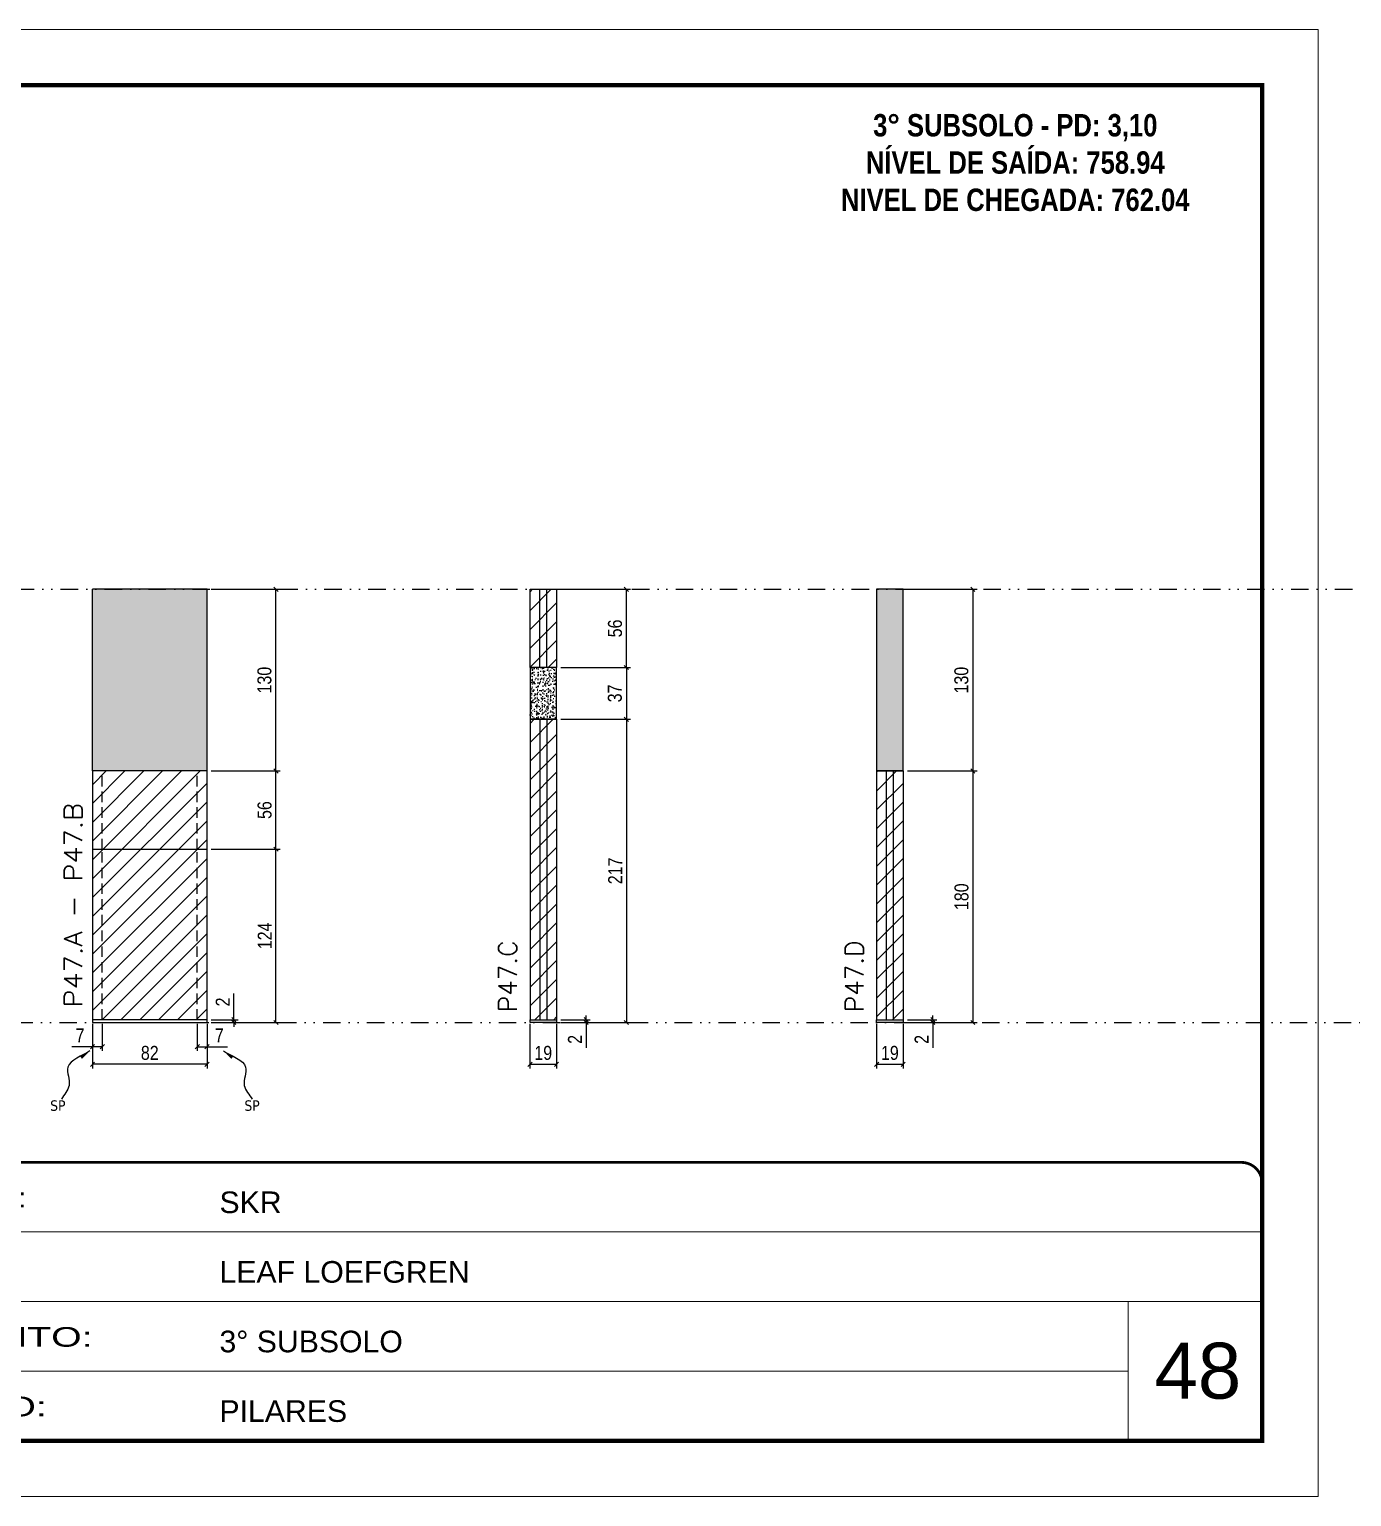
# Model space of a CAD drawing. Header units: millimetres. Extents: x 13777 to 27878, y -21631 to 6985.
# Drawn here: x 19731 to 20677, y -6700 to -5650 of the extents above; entities that cross this region are included whole.
import ezdxf

# ---------------------------------------------------------------- set-up
doc = ezdxf.new("R2010")
doc.units = ezdxf.units.MM
for name, pattern in [('CONTINUO', [0]), ('DASHED', [0.75, 0.5, -0.25]), ('DIVIDE2', [0.625, 0.25, -0.125, 0, -0.125, 0, -0.125]), ('HIDDEN', [0.375, 0.25, -0.125])]:
    doc.linetypes.add(name, pattern=pattern)
for name, color, linetype, lineweight in [('CARIMBO', 255, 'Continuous', 9), ('Folhas', 255, 'Continuous', 9), ('Hachura', 251, 'Continuous', 9), ('SARRAFO DE PRESSAO', 251, 'DASHED', 9), ('Texto Seção', 7, 'Continuous', 15)]:
    doc.layers.add(name, color=color, linetype=linetype, lineweight=lineweight)
for name, color, linetype in [('COTA', 241, 'Continuous'), ('NOMENCLATURA', 7, 'Continuous'), ('Nível', 160, 'Continuous'), ('Painéis', 200, 'Continuous'), ('SARR_2.2x7', 40, 'Continuous'), ('Sarrafo de Pressão', 42, 'HIDDEN'), ('texto', 7, 'Continuous')]:
    doc.layers.add(name, color=color, linetype=linetype)
doc.styles.add('ARIAL', font='arial.ttf')
doc.styles.add('COTA TECNICA', font='techl___.ttf', dxfattribs={"height": 10})
doc.styles.add('COTA TECNICA-50', font='techl___.ttf', dxfattribs={"height": 10})
doc.styles.add('REGUA-120', font='ROMANS.shx', dxfattribs={"height": 15})
doc.styles.add('ROMANC', font='techb___.ttf', dxfattribs={"height": 2.5})
doc.styles.get("Standard").update_dxf_attribs({"font": 'arial.ttf'})
doc.styles.add('Tecnologia', font='')
doc.styles.get('Tecnologia').set_extended_font_data('Forgotten Futurist')
doc.dimstyles.new('COTA PAINEL-50', dxfattribs={"dimtxt": 10, "dimasz": 3, "dimexe": 3, "dimexo": 3, "dimgap": 3, "dimtad": 1, "dimdec": 1, "dimzin": 12, "dimdsep": 46, "dimtxsty": 'COTA TECNICA-50', "dimblk1": 'OBLIQUE', "dimblk2": 'OBLIQUE', "dimsah": 1, "dimcen": 0.9, "dimclrd": 4, "dimclre": 4, "dimclrt": 240, "dimadec": 1, "dimazin": 3, "dimtfac": 1, "dimtdec": 1, "dimtmove": 0, "dimatfit": 3, "dimfxl": 1, "dimtolj": 1, "dimtzin": 12, "dimarcsym": 0})
doc.dimstyles.new('PAINEL', dxfattribs={"dimtxt": 10, "dimasz": 3, "dimexe": 3, "dimexo": 3, "dimgap": 3, "dimtad": 1, "dimdec": 1, "dimzin": 12, "dimdsep": 46, "dimtxsty": 'COTA TECNICA', "dimblk1": 'OBLIQUE', "dimblk2": 'OBLIQUE', "dimsah": 1, "dimcen": 0.9, "dimclrd": 4, "dimclre": 4, "dimclrt": 240, "dimadec": 1, "dimazin": 3, "dimtfac": 1, "dimtdec": 1, "dimtmove": 0, "dimatfit": 3, "dimfxl": 1, "dimtolj": 1, "dimtzin": 12, "dimarcsym": 0})
doc.dimstyles.get("Standard").update_dxf_attribs({"dimtxt": 0.18, "dimasz": 0.18, "dimexe": 0.18, "dimexo": 0.0625, "dimgap": 0.09, "dimtad": 0, "dimtih": 1, "dimtoh": 1, "dimdec": 4, "dimzin": 0, "dimdsep": 46, "dimtxsty": 'Standard', "dimcen": 0.09, "dimadec": 0, "dimazin": 0, "dimtfac": 1, "dimtdec": 4, "dimtofl": 0, "dimtmove": 0, "dimatfit": 3, "dimfxl": 1, "dimtolj": 1, "dimtzin": 0, "dimarcsym": 0})

# ---------------------------------------------------------------- blocks, each defined once
blk = doc.blocks.new('9999999999')
at = {"color": 30, "linetype": 'CONTINUO'}
for p, q in [((98564.6, 34230.2), (98564.6, 34429.4)), ((98564.6, 34379.6), (99584, 34379.6)), ((98564.6, 34329.8), (99488, 34329.8)), ((99584, 34329.8), (99488, 34329.8)), ((99488, 34329.8), (99488, 34230.2)), ((98564.6, 34280), (99488, 34280))]:
    blk.add_line(p, q, dxfattribs=at)
at = {"color": 30, "linetype": 'CONTINUO', "const_width": 2}
blk.add_lwpolyline([(99584, 34230.2), (99584, 34414.4, 0.414214), (99569, 34429.4), (98229, 34429.4, 0.414214), (98214, 34414.4), (98214, 34245.2, 0.414214), (98229, 34230.2), (99584, 34230.2)], format="xyb", dxfattribs=at)
at = {"layer": 'Folhas'}
blk.add_lwpolyline([(98139, 34190.2), (99624, 34190.2), (99624, 35240.2), (98139, 35240.2)], close=True, dxfattribs=at)
at = {"layer": 'Folhas', "color": 30, "const_width": 3}
blk.add_lwpolyline([(98214, 34230.2), (99584, 34230.2), (99584, 35200.2), (98214, 35200.2)], close=True, dxfattribs=at)
at = {"color": 7, "linetype": 'Continuous', "ltscale": 5, "style": 'ARIAL'}
for s, height, p in [('SKR', 15.48, (98837.7, 34393.1)), ('LEAF LOEFGREN', 15.483, (98837.7, 34343.3)), ('3° SUBSOLO', 15.48, (98837.7, 34293.5)), ('NOVA SISTEMAS CONSTRUTIVOS', 11.059, (98263.2, 34267.2)), ('PILARES', 15.48, (98837.7, 34243.7))]:
    blk.add_text(s, height=height, dxfattribs=at).set_placement(p)
at = {"layer": 'Folhas', "color": 7, "style": 'Tecnologia', "width": 1.5}
for s, p in [('CLIENTE:', (98573.7, 34397.2)), ('OBRA:', (98573.7, 34347.3)), ('PAVIMENTO:', (98573.7, 34297.5)), ('PROJETO:', (98573.7, 34247.7))]:
    blk.add_text(s, height=14, dxfattribs=at).set_placement(p)
blk = doc.blocks.new('_Oblique')
at = {"color": 0, "linetype": 'ByBlock', "lineweight": -2}
blk.add_line((-0.5, -0.5), (0.5, 0.5), dxfattribs=at)
blk = doc.blocks.new('*D2093')
at = {"layer": 'COTA', "color": 4, "lineweight": -2, "transparency": 16777216}
for p, q in [((19776.3, -6361.3), (19776.3, -6393.2)), ((19858.3, -6361.3), (19858.3, -6393.2)), ((19858.3, -6390.2), (19776.3, -6390.2))]:
    blk.add_line(p, q, dxfattribs=at)
at = {"layer": 'Defpoints', "color": 0, "transparency": 16777216}
for p in [(19776.3, -6358.3), (19858.3, -6358.3), (19776.3, -6390.2)]:
    blk.add_point(p, dxfattribs=at)
at = {"layer": 'COTA', "color": 4, "lineweight": -2, "transparency": 16777216, "xscale": 3, "yscale": 3, "zscale": 3, "rotation": 180}
blk.add_blockref('_Oblique', (19776.3, -6390.2), dxfattribs=at)
at = {"layer": 'COTA', "color": 4, "lineweight": -2, "transparency": 16777216, "xscale": 3, "yscale": 3, "zscale": 3}
blk.add_blockref('_Oblique', (19858.3, -6390.2), dxfattribs=at)
at = {"layer": 'COTA', "color": 240, "transparency": 16777216, "insert": (19817.3, -6382.1), "char_height": 10, "attachment_point": 5, "style": 'COTA TECNICA'}
blk.add_mtext('\\A1;82', dxfattribs=at)
blk = doc.blocks.new('*D2094')
at = {"layer": 'COTA', "color": 4, "lineweight": -2, "transparency": 16777216}
for p, q in [((19851.3, -6361.3), (19851.3, -6380.6)), ((19858.3, -6363.3), (19858.3, -6380.6)), ((19851.3, -6377.6), (19858.3, -6377.6)), ((19858.3, -6377.6), (19873, -6377.6))]:
    blk.add_line(p, q, dxfattribs=at)
at = {"layer": 'Defpoints', "color": 0, "transparency": 16777216}
for p in [(19851.3, -6358.3), (19858.3, -6360.3), (19858.3, -6377.6)]:
    blk.add_point(p, dxfattribs=at)
at = {"layer": 'COTA', "color": 4, "lineweight": -2, "transparency": 16777216, "xscale": 3, "yscale": 3, "zscale": 3, "rotation": 180}
blk.add_blockref('_Oblique', (19851.3, -6377.6), dxfattribs=at)
at = {"layer": 'COTA', "color": 4, "lineweight": -2, "transparency": 16777216, "xscale": 3, "yscale": 3, "zscale": 3}
blk.add_blockref('_Oblique', (19858.3, -6377.6), dxfattribs=at)
at = {"layer": 'COTA', "color": 240, "transparency": 16777216, "insert": (19867.1, -6369.5), "char_height": 10, "attachment_point": 5, "style": 'COTA TECNICA-50'}
blk.add_mtext('\\A1;7', dxfattribs=at)
blk = doc.blocks.new('*D2095')
at = {"layer": 'COTA', "color": 4, "lineweight": -2, "transparency": 16777216}
for p, q in [((19783.3, -6361.3), (19783.3, -6380.6)), ((19776.3, -6363.3), (19776.3, -6380.6)), ((19776.3, -6377.6), (19761.5, -6377.6)), ((19783.3, -6377.6), (19776.3, -6377.6))]:
    blk.add_line(p, q, dxfattribs=at)
at = {"layer": 'Defpoints', "color": 0, "transparency": 16777216}
for p in [(19776.3, -6360.3), (19783.3, -6358.3), (19776.3, -6377.6)]:
    blk.add_point(p, dxfattribs=at)
at = {"layer": 'COTA', "color": 4, "lineweight": -2, "transparency": 16777216, "xscale": 3, "yscale": 3, "zscale": 3, "rotation": 180}
blk.add_blockref('_Oblique', (19776.3, -6377.6), dxfattribs=at)
at = {"layer": 'COTA', "color": 4, "lineweight": -2, "transparency": 16777216, "xscale": 3, "yscale": 3, "zscale": 3}
blk.add_blockref('_Oblique', (19783.3, -6377.6), dxfattribs=at)
at = {"layer": 'COTA', "color": 240, "transparency": 16777216, "insert": (19767.4, -6369.5), "char_height": 10, "attachment_point": 5, "style": 'COTA TECNICA-50'}
blk.add_mtext('\\A1;7', dxfattribs=at)
blk = doc.blocks.new('*D2096')
at = {"layer": 'COTA', "color": 4, "lineweight": -2, "transparency": 16777216}
for p, q in [((19877.5, -6358.3), (19877.5, -6339.5)), ((19861.3, -6358.3), (19880.5, -6358.3)), ((19861.3, -6360.3), (19880.5, -6360.3)), ((19877.5, -6360.3), (19877.5, -6358.3)), ((19877.5, -6360.3), (19877.5, -6363.3))]:
    blk.add_line(p, q, dxfattribs=at)
at = {"layer": 'Defpoints', "color": 0, "transparency": 16777216}
for p in [(19858.3, -6358.3), (19858.3, -6360.3), (19877.5, -6360.3)]:
    blk.add_point(p, dxfattribs=at)
at = {"layer": 'COTA', "color": 4, "lineweight": -2, "transparency": 16777216, "xscale": 3, "yscale": 3, "zscale": 3}
for p, rotation in [((19877.5, -6358.3), 270), ((19877.5, -6360.3), 90)]:
    blk.add_blockref('_Oblique', p, dxfattribs=dict(at, rotation=rotation))
at = {"layer": 'COTA', "color": 240, "transparency": 16777216, "insert": (19869.5, -6345.6), "char_height": 10, "attachment_point": 5, "rotation": 90, "style": 'COTA TECNICA-50'}
blk.add_mtext('\\A1;2', dxfattribs=at)
blk = doc.blocks.new('*D2103')
at = {"layer": 'COTA', "color": 4, "lineweight": -2, "transparency": 16777216}
for p, q in [((19861.3, -6050.3), (19910.6, -6050.3)), ((19907.6, -6180.3), (19907.6, -6050.3)), ((19861.3, -6180.3), (19910.6, -6180.3))]:
    blk.add_line(p, q, dxfattribs=at)
at = {"layer": 'Defpoints', "color": 0, "transparency": 16777216}
for p in [(19858.3, -6050.3), (19907.6, -6050.3), (19858.3, -6180.3)]:
    blk.add_point(p, dxfattribs=at)
at = {"layer": 'COTA', "color": 4, "lineweight": -2, "transparency": 16777216, "xscale": 3, "yscale": 3, "zscale": 3}
for p, rotation in [((19907.6, -6050.3), 90), ((19907.6, -6180.3), 270)]:
    blk.add_blockref('_Oblique', p, dxfattribs=dict(at, rotation=rotation))
at = {"layer": 'COTA', "color": 240, "transparency": 16777216, "insert": (19899.4, -6115.3), "char_height": 10, "attachment_point": 5, "rotation": 90, "style": 'COTA TECNICA-50'}
blk.add_mtext('\\A1;130', dxfattribs=at)
blk = doc.blocks.new('*D2097')
at = {"layer": 'COTA', "color": 4, "lineweight": -2, "transparency": 16777216}
for p, q in [((19861.3, -6180.3), (19910.6, -6180.3)), ((19907.6, -6236.3), (19907.6, -6180.3)), ((19861.3, -6236.3), (19910.6, -6236.3))]:
    blk.add_line(p, q, dxfattribs=at)
at = {"layer": 'Defpoints', "color": 0, "transparency": 16777216}
for p in [(19858.3, -6180.3), (19907.6, -6180.3), (19858.3, -6236.3)]:
    blk.add_point(p, dxfattribs=at)
at = {"layer": 'COTA', "color": 4, "lineweight": -2, "transparency": 16777216, "xscale": 3, "yscale": 3, "zscale": 3}
for p, rotation in [((19907.6, -6180.3), 90), ((19907.6, -6236.3), 270)]:
    blk.add_blockref('_Oblique', p, dxfattribs=dict(at, rotation=rotation))
at = {"layer": 'COTA', "color": 240, "transparency": 16777216, "insert": (19899.5, -6208.3), "char_height": 10, "attachment_point": 5, "rotation": 90, "style": 'COTA TECNICA-50'}
blk.add_mtext('\\A1;56', dxfattribs=at)
blk = doc.blocks.new('*D2104')
at = {"layer": 'COTA', "color": 4, "linetype": 'ByBlock', "lineweight": -2, "transparency": 16777216}
for p, q in [((19861.3, -6236.3), (19910.6, -6236.3)), ((19907.6, -6360.3), (19907.6, -6236.3)), ((19861.3, -6360.3), (19910.6, -6360.3))]:
    blk.add_line(p, q, dxfattribs=at)
at = {"layer": 'Defpoints', "color": 0, "linetype": 'ByBlock', "transparency": 16777216}
for p in [(19858.3, -6236.3), (19907.6, -6236.3), (19858.3, -6360.3)]:
    blk.add_point(p, dxfattribs=at)
at = {"layer": 'COTA', "color": 4, "linetype": 'ByBlock', "lineweight": -2, "transparency": 16777216, "xscale": 3, "yscale": 3, "zscale": 3}
for p, rotation in [((19907.6, -6236.3), 90), ((19907.6, -6360.3), 270)]:
    blk.add_blockref('_Oblique', p, dxfattribs=dict(at, rotation=rotation))
at = {"layer": 'COTA', "color": 240, "linetype": 'ByBlock', "transparency": 16777216, "insert": (19899.6, -6298.3), "char_height": 10, "attachment_point": 5, "rotation": 90, "style": 'COTA TECNICA'}
blk.add_mtext('\\A1;124', dxfattribs=at)
blk = doc.blocks.new('*D2105')
at = {"layer": 'COTA', "color": 4, "linetype": 'ByBlock', "lineweight": -2, "transparency": 16777216}
for p, q in [((19861.3, -6236.3), (19910.6, -6236.3)), ((19907.6, -6360.3), (19907.6, -6236.3)), ((19861.3, -6360.3), (19910.6, -6360.3))]:
    blk.add_line(p, q, dxfattribs=at)
at = {"layer": 'Defpoints', "color": 0, "linetype": 'ByBlock', "transparency": 16777216}
for p in [(19858.3, -6236.3), (19907.6, -6236.3), (19858.3, -6360.3)]:
    blk.add_point(p, dxfattribs=at)
at = {"layer": 'COTA', "color": 4, "linetype": 'ByBlock', "lineweight": -2, "transparency": 16777216, "xscale": 3, "yscale": 3, "zscale": 3}
for p, rotation in [((19907.6, -6236.3), 90), ((19907.6, -6360.3), 270)]:
    blk.add_blockref('_Oblique', p, dxfattribs=dict(at, rotation=rotation))
at = {"layer": 'COTA', "color": 240, "linetype": 'ByBlock', "transparency": 16777216, "insert": (19899.6, -6298.3), "char_height": 10, "attachment_point": 5, "rotation": 90, "style": 'COTA TECNICA'}
blk.add_mtext('\\A1;124', dxfattribs=at)
blk = doc.blocks.new('*D2098')
at = {"layer": 'COTA', "color": 4, "lineweight": -2, "transparency": 16777216}
for p, q in [((20089.4, -6361.3), (20089.4, -6393.2)), ((20108.4, -6361.3), (20108.4, -6393.2)), ((20089.4, -6390.2), (20108.4, -6390.2))]:
    blk.add_line(p, q, dxfattribs=at)
at = {"layer": 'Defpoints', "color": 0, "transparency": 16777216}
for p in [(20089.4, -6358.3), (20108.4, -6358.3), (20108.4, -6390.2)]:
    blk.add_point(p, dxfattribs=at)
at = {"layer": 'COTA', "color": 4, "lineweight": -2, "transparency": 16777216, "xscale": 3, "yscale": 3, "zscale": 3, "rotation": 180}
blk.add_blockref('_Oblique', (20089.4, -6390.2), dxfattribs=at)
at = {"layer": 'COTA', "color": 4, "lineweight": -2, "transparency": 16777216, "xscale": 3, "yscale": 3, "zscale": 3}
blk.add_blockref('_Oblique', (20108.4, -6390.2), dxfattribs=at)
at = {"layer": 'COTA', "color": 240, "transparency": 16777216, "insert": (20098.9, -6382.1), "char_height": 10, "attachment_point": 5, "style": 'COTA TECNICA'}
blk.add_mtext('\\A1;19', dxfattribs=at)
blk = doc.blocks.new('*D2099')
at = {"layer": 'COTA', "color": 4, "lineweight": -2, "transparency": 16777216}
for p, q in [((20111.4, -6358.3), (20132.6, -6358.3)), ((20111.4, -6360.3), (20132.6, -6360.3)), ((20129.6, -6358.3), (20129.6, -6355.3)), ((20129.6, -6358.3), (20129.6, -6360.3)), ((20129.6, -6360.3), (20129.6, -6378.4))]:
    blk.add_line(p, q, dxfattribs=at)
at = {"layer": 'Defpoints', "color": 0, "transparency": 16777216}
for p in [(20108.4, -6358.3), (20108.4, -6360.3), (20129.6, -6358.3)]:
    blk.add_point(p, dxfattribs=at)
at = {"layer": 'COTA', "color": 4, "lineweight": -2, "transparency": 16777216, "xscale": 3, "yscale": 3, "zscale": 3}
for p, rotation in [((20129.6, -6358.3), 270), ((20129.6, -6360.3), 90)]:
    blk.add_blockref('_Oblique', p, dxfattribs=dict(at, rotation=rotation))
at = {"layer": 'COTA', "color": 240, "transparency": 16777216, "insert": (20121.6, -6372.4), "char_height": 10, "attachment_point": 5, "rotation": 90, "style": 'COTA TECNICA-50'}
blk.add_mtext('\\A1;2', dxfattribs=at)
blk = doc.blocks.new('*D2106')
at = {"layer": 'COTA', "color": 4, "linetype": 'ByBlock', "lineweight": -2, "transparency": 16777216}
for p, q in [((20111.4, -6106.3), (20161.4, -6106.3)), ((20158.4, -6106.3), (20158.4, -6143.3)), ((20111.4, -6143.3), (20161.4, -6143.3))]:
    blk.add_line(p, q, dxfattribs=at)
at = {"layer": 'Defpoints', "color": 0, "linetype": 'ByBlock', "transparency": 16777216}
for p in [(20108.4, -6106.3), (20108.4, -6143.3), (20158.4, -6143.3)]:
    blk.add_point(p, dxfattribs=at)
at = {"layer": 'COTA', "color": 4, "linetype": 'ByBlock', "lineweight": -2, "transparency": 16777216, "xscale": 3, "yscale": 3, "zscale": 3}
for p, rotation in [((20158.4, -6106.3), 90), ((20158.4, -6143.3), 270)]:
    blk.add_blockref('_Oblique', p, dxfattribs=dict(at, rotation=rotation))
at = {"layer": 'COTA', "color": 240, "linetype": 'ByBlock', "transparency": 16777216, "insert": (20150.2, -6124.8), "char_height": 10, "attachment_point": 5, "rotation": 90, "style": 'COTA TECNICA'}
blk.add_mtext('\\A1;37', dxfattribs=at)
blk = doc.blocks.new('*D2107')
at = {"layer": 'COTA', "color": 4, "lineweight": -2, "transparency": 16777216}
for p, q in [((20111.4, -6143.3), (20161.4, -6143.3)), ((20158.4, -6143.3), (20158.4, -6360.3)), ((20111.4, -6360.3), (20161.4, -6360.3))]:
    blk.add_line(p, q, dxfattribs=at)
at = {"layer": 'Defpoints', "color": 0, "transparency": 16777216}
for p in [(20108.4, -6143.3), (20108.4, -6360.3), (20158.4, -6360.3)]:
    blk.add_point(p, dxfattribs=at)
at = {"layer": 'COTA', "color": 4, "lineweight": -2, "transparency": 16777216, "xscale": 3, "yscale": 3, "zscale": 3}
for p, rotation in [((20158.4, -6143.3), 90), ((20158.4, -6360.3), 270)]:
    blk.add_blockref('_Oblique', p, dxfattribs=dict(at, rotation=rotation))
at = {"layer": 'COTA', "color": 240, "transparency": 16777216, "insert": (20150.4, -6251.8), "char_height": 10, "attachment_point": 5, "rotation": 90, "style": 'COTA TECNICA'}
blk.add_mtext('\\A1;217', dxfattribs=at)
blk = doc.blocks.new('*D2108')
at = {"layer": 'COTA', "color": 4, "lineweight": -2, "transparency": 16777216}
for p, q in [((20111.4, -6050.3), (20161.4, -6050.3)), ((20158.4, -6106.3), (20158.4, -6050.3)), ((20111.4, -6106.3), (20161.4, -6106.3))]:
    blk.add_line(p, q, dxfattribs=at)
at = {"layer": 'Defpoints', "color": 0, "transparency": 16777216}
for p in [(20108.4, -6050.3), (20158.4, -6050.3), (20108.4, -6106.3)]:
    blk.add_point(p, dxfattribs=at)
at = {"layer": 'COTA', "color": 4, "lineweight": -2, "transparency": 16777216, "xscale": 3, "yscale": 3, "zscale": 3}
for p, rotation in [((20158.4, -6050.3), 90), ((20158.4, -6106.3), 270)]:
    blk.add_blockref('_Oblique', p, dxfattribs=dict(at, rotation=rotation))
at = {"layer": 'COTA', "color": 240, "transparency": 16777216, "insert": (20150.3, -6078.3), "char_height": 10, "attachment_point": 5, "rotation": 90, "style": 'COTA TECNICA'}
blk.add_mtext('\\A1;56', dxfattribs=at)
blk = doc.blocks.new('*D2100')
at = {"layer": 'COTA', "color": 4, "lineweight": -2, "transparency": 16777216}
for p, q in [((20337.5, -6361.3), (20337.5, -6393.2)), ((20356.5, -6361.3), (20356.5, -6393.2)), ((20337.5, -6390.2), (20356.5, -6390.2))]:
    blk.add_line(p, q, dxfattribs=at)
at = {"layer": 'Defpoints', "color": 0, "transparency": 16777216}
for p in [(20337.5, -6358.3), (20356.5, -6358.3), (20356.5, -6390.2)]:
    blk.add_point(p, dxfattribs=at)
at = {"layer": 'COTA', "color": 4, "lineweight": -2, "transparency": 16777216, "xscale": 3, "yscale": 3, "zscale": 3, "rotation": 180}
blk.add_blockref('_Oblique', (20337.5, -6390.2), dxfattribs=at)
at = {"layer": 'COTA', "color": 4, "lineweight": -2, "transparency": 16777216, "xscale": 3, "yscale": 3, "zscale": 3}
blk.add_blockref('_Oblique', (20356.5, -6390.2), dxfattribs=at)
at = {"layer": 'COTA', "color": 240, "transparency": 16777216, "insert": (20347, -6382.1), "char_height": 10, "attachment_point": 5, "style": 'COTA TECNICA'}
blk.add_mtext('\\A1;19', dxfattribs=at)
blk = doc.blocks.new('*D2101')
at = {"layer": 'COTA', "color": 4, "lineweight": -2, "transparency": 16777216}
for p, q in [((20359.5, -6358.3), (20380.7, -6358.3)), ((20359.5, -6360.3), (20380.7, -6360.3)), ((20377.7, -6358.3), (20377.7, -6355.3)), ((20377.7, -6358.3), (20377.7, -6360.3)), ((20377.7, -6360.3), (20377.7, -6378.4))]:
    blk.add_line(p, q, dxfattribs=at)
at = {"layer": 'Defpoints', "color": 0, "transparency": 16777216}
for p in [(20356.5, -6358.3), (20356.5, -6360.3), (20377.7, -6358.3)]:
    blk.add_point(p, dxfattribs=at)
at = {"layer": 'COTA', "color": 4, "lineweight": -2, "transparency": 16777216, "xscale": 3, "yscale": 3, "zscale": 3}
for p, rotation in [((20377.7, -6358.3), 270), ((20377.7, -6360.3), 90)]:
    blk.add_blockref('_Oblique', p, dxfattribs=dict(at, rotation=rotation))
at = {"layer": 'COTA', "color": 240, "transparency": 16777216, "insert": (20369.7, -6372.4), "char_height": 10, "attachment_point": 5, "rotation": 90, "style": 'COTA TECNICA-50'}
blk.add_mtext('\\A1;2', dxfattribs=at)
blk = doc.blocks.new('*D2109')
at = {"layer": 'COTA', "color": 4, "linetype": 'ByBlock', "lineweight": -2, "transparency": 16777216}
for p, q in [((20359.5, -6050.3), (20409.4, -6050.3)), ((20406.4, -6050.3), (20406.4, -6180.3)), ((20359.5, -6180.3), (20409.4, -6180.3))]:
    blk.add_line(p, q, dxfattribs=at)
at = {"layer": 'Defpoints', "color": 0, "linetype": 'ByBlock', "transparency": 16777216}
for p in [(20356.5, -6050.3), (20356.5, -6180.3), (20406.4, -6180.3)]:
    blk.add_point(p, dxfattribs=at)
at = {"layer": 'COTA', "color": 4, "linetype": 'ByBlock', "lineweight": -2, "transparency": 16777216, "xscale": 3, "yscale": 3, "zscale": 3}
for p, rotation in [((20406.4, -6050.3), 90), ((20406.4, -6180.3), 270)]:
    blk.add_blockref('_Oblique', p, dxfattribs=dict(at, rotation=rotation))
at = {"layer": 'COTA', "color": 240, "linetype": 'ByBlock', "transparency": 16777216, "insert": (20398.2, -6115.3), "char_height": 10, "attachment_point": 5, "rotation": 90, "style": 'COTA TECNICA'}
blk.add_mtext('\\A1;130', dxfattribs=at)
blk = doc.blocks.new('*D2110')
at = {"layer": 'COTA', "color": 4, "lineweight": -2, "transparency": 16777216}
for p, q in [((20359.5, -6180.3), (20409.4, -6180.3)), ((20406.4, -6180.3), (20406.4, -6360.3)), ((20359.5, -6360.3), (20409.4, -6360.3))]:
    blk.add_line(p, q, dxfattribs=at)
at = {"layer": 'Defpoints', "color": 0, "transparency": 16777216}
for p in [(20356.5, -6180.3), (20356.5, -6360.3), (20406.4, -6360.3)]:
    blk.add_point(p, dxfattribs=at)
at = {"layer": 'COTA', "color": 4, "lineweight": -2, "transparency": 16777216, "xscale": 3, "yscale": 3, "zscale": 3}
for p, rotation in [((20406.4, -6180.3), 90), ((20406.4, -6360.3), 270)]:
    blk.add_blockref('_Oblique', p, dxfattribs=dict(at, rotation=rotation))
at = {"layer": 'COTA', "color": 240, "transparency": 16777216, "insert": (20398.3, -6270.3), "char_height": 10, "attachment_point": 5, "rotation": 90, "style": 'COTA TECNICA'}
blk.add_mtext('\\A1;180', dxfattribs=at)

msp = doc.modelspace()

# ---------------------------------------------------------------- hatches: boundary and pattern name
at = {"layer": 'COTA', "linetype": 'ByBlock'}
h = msp.add_hatch(dxfattribs=at)
h.set_pattern_fill('AR-CONC', color=256, scale=0.03)
h.set_pattern_definition([(50, (14334.1917, -17109.7584), (5.46554, -0.4781726), [0.5715, -6.2865]), (355, (14334.192, -17109.7584), (-1.0573026, 5.7317054), [0.4572, -5.0292175]), (100.451445, (14334.647, -17109.798), (4.4082374, 5.2535326), [0.4857003, -5.3427073]), (46.1842, (14334.192, -17108.2344), (8.1323712, -1.26127), [0.85725, -9.42975]), (96.63556, (14334.8694, -17108.3395), (7.122124, 7.4227837), [0.7285507, -8.014068]), (351.18415, (14334.192, -17108.234), (7.122124, 7.422784), [0.685799, -7.543792]), (21, (14334.9537, -17108.6154), (4.5484317, -3.067956), [0.5715, -6.2865]), (326, (14334.954, -17108.6154), (1.8540609, 5.525639), [0.4572, -5.0292]), (71.451445, (14335.333, -17108.871), (6.4024926, 2.457683), [0.4857003, -5.3426981]), (37.5, (14334.1917, -17109.7584), (0.0926581, 2.53665117), [0, -4.96824, 0, -5.1054, 0, -5.04825]), (7.5, (14334.1917, -17109.7584), (2.0045899, 3.00541724), [0, -2.91084, 0, -4.85394, 0, -1.92405]), (327.5, (14332.4925, -17109.7584), (4.06771786, -0.17186232), [0, -1.905, 0, -5.9436, 0, -7.8867]), (317.5, (14331.7305, -17109.7584), (4.4438754, 0.7627947), [0, -2.4765, 0, -3.94716, 0, -5.6007])])
h.paths.add_polyline_path([(19858.27, -6180.32), (19858.27, -6050.32), (19776.27, -6050.32), (19776.27, -6180.32)])
at = {"layer": 'COTA'}
h = msp.add_hatch(dxfattribs=at)
h.set_pattern_fill('AR-CONC', color=256, scale=0.03)
h.set_pattern_definition([(50, (3457.4865, -16), (5.4655401, -0.4781726), [0.5715, -6.2865]), (355, (3457.4865, -16), (-1.0573026, 5.7317054), [0.4572, -5.0292175]), (100.451445, (3457.942, -16.04), (4.4082374, 5.2535326), [0.4857003, -5.3427073]), (46.1842, (3457.4865, -14.476), (8.1323712, -1.2612698), [0.85725, -9.42975]), (96.63556, (3458.164, -14.581), (7.122124, 7.4227837), [0.7285507, -8.0140682]), (351.18415, (3457.4865, -14.476), (7.122124, 7.4227837), [0.685799, -7.543792]), (21, (3458.2485, -14.857), (4.5484317, -3.067956), [0.5715, -6.2865]), (326, (3458.2485, -14.857), (1.8540609, 5.525639), [0.4572, -5.0292]), (71.451445, (3458.6275, -15.1127), (6.4024926, 2.457683), [0.4857003, -5.3426981]), (37.5, (3457.4865, -16), (0.0926581, 2.53665117), [0, -4.96824, 0, -5.1054, 0, -5.04825]), (7.5, (3457.4865, -16), (2.00458988, 3.00541724), [0, -2.91084, 0, -4.85394, 0, -1.92405]), (327.5, (3455.7872, -16), (4.06771786, -0.17186232), [0, -1.905, 0, -5.9436, 0, -7.8867]), (317.5, (3455.0252, -16), (4.44387544, 0.7627947), [0, -2.4765, 0, -3.94716, 0, -5.6007])])
h.paths.add_polyline_path([(20337.46, -6180.32), (20356.46, -6180.32), (20356.46, -6050.32), (20337.46, -6050.32)])
h = msp.add_hatch(dxfattribs=at)
h.set_pattern_fill('AR-CONC', color=256, scale=0.03)
h.set_pattern_definition([(50, (3209.4758, -72), (5.4655401, -0.4781726), [0.5715, -6.2865]), (355, (3209.476, -72), (-1.0573026, 5.7317054), [0.4572, -5.0292175]), (100.451445, (3209.931, -72.04), (4.4082374, 5.2535326), [0.4857003, -5.3427073]), (46.1842, (3209.476, -70.476), (8.1323712, -1.2612698), [0.85725, -9.42975]), (96.63556, (3210.1535, -70.581), (7.122124, 7.4227837), [0.7285507, -8.0140682]), (351.18415, (3209.476, -70.476), (7.122124, 7.4227837), [0.685799, -7.543792]), (21, (3210.2378, -70.857), (4.5484317, -3.067956), [0.5715, -6.2865]), (326, (3210.238, -70.857), (1.8540609, 5.525639), [0.4572, -5.0292]), (71.451445, (3210.617, -71.1127), (6.4024926, 2.457683), [0.4857003, -5.3426981]), (37.5, (3209.4758, -72), (0.0926581, 2.53665117), [0, -4.96824, 0, -5.1054, 0, -5.04825]), (7.5, (3209.4758, -72), (2.00458988, 3.00541724), [0, -2.91084, 0, -4.85394, 0, -1.92405]), (327.5, (3207.7765, -72), (4.06771786, -0.17186232), [0, -1.905, 0, -5.9436, 0, -7.8867]), (317.5, (3207.0145, -72), (4.44387544, 0.7627947), [0, -2.4765, 0, -3.94716, 0, -5.6007])])
h.paths.add_polyline_path([(20089.45, -6143.34), (20108.45, -6143.34), (20108.45, -6106.32), (20089.45, -6106.32)])
at = {"layer": 'Hachura', "linetype": 'ByBlock'}
h = msp.add_hatch(dxfattribs=at)
h.set_pattern_fill('ANSI31', color=256, scale=3)
h.set_pattern_definition([(45, (1585, 0), (-6.735192, 6.735192), [])])
h.paths.add_polyline_path([(19776.27, -6180.32), (19776.27, -6236.32), (19858.27, -6236.32), (19858.27, -6180.32)])
h.paths.add_polyline_path([(19858.27, -6236.32), (19776.27, -6236.32), (19776.27, -6358.32), (19858.27, -6358.32)])
h.paths.add_polyline_path([(20089.45, -6358.32), (20108.45, -6358.32), (20108.45, -6143.34), (20089.45, -6143.34)])
h.paths.add_polyline_path([(20089.45, -6050.32), (20089.45, -6106.32), (20108.45, -6106.32), (20108.45, -6050.32)])
h.paths.add_polyline_path([(20356.46, -6180.32), (20337.46, -6180.32), (20337.46, -6358.32), (20356.46, -6358.32)])

# ---------------------------------------------------------------- linework, layer by layer
at = {"layer": 'COTA', "linetype": 'ByBlock'}
for p, q in [((19858.27, -6050.32), (19776.27, -6050.32)), ((19776.27, -6180.32), (19776.27, -6050.32)), ((19858.27, -6180.32), (19858.27, -6050.32))]:
    msp.add_line(p, q, dxfattribs=at)
for points in [[(20337.46, -6180.32), (20356.46, -6180.32), (20356.46, -6050.32), (20337.46, -6050.32)], [(20089.45, -6143.34), (20108.45, -6143.34), (20108.45, -6106.32), (20089.45, -6106.32)]]:
    msp.add_lwpolyline(points, close=True, dxfattribs=at)
at = {"layer": 'Nível', "color": 4, "linetype": 'DIVIDE2', "ltscale": 50}
for p, q in [((17583.47, -6050.32), (21531.15, -6050.32)), ((13777.11, -6360.32), (21531.15, -6360.32))]:
    msp.add_line(p, q, dxfattribs=at)
at = {"layer": 'Painéis'}
for p, q in [((20089.45, -6143.34), (20089.45, -6358.32)), ((20089.45, -6143.34), (20108.45, -6143.34)), ((20108.45, -6143.34), (20089.45, -6143.34)), ((20108.45, -6143.34), (20108.45, -6358.32)), ((19858.27, -6180.32), (19776.27, -6180.32)), ((19776.27, -6180.32), (19776.27, -6358.32)), ((19858.27, -6358.32), (19858.27, -6180.32)), ((20337.46, -6180.32), (20337.46, -6358.32)), ((20337.46, -6180.32), (20356.46, -6180.32)), ((20356.46, -6180.32), (20337.46, -6180.32)), ((20356.46, -6180.32), (20356.46, -6358.32)), ((19776.27, -6236.32), (19858.27, -6236.32)), ((20089.45, -6358.32), (20108.45, -6358.32)), ((20089.45, -6358.32), (20108.45, -6358.32)), ((20089.45, -6360.32), (20089.45, -6358.32)), ((20108.45, -6360.32), (20089.45, -6360.32)), ((20108.45, -6358.32), (20108.45, -6360.32)), ((20337.46, -6358.32), (20356.46, -6358.32)), ((20337.46, -6358.32), (20356.46, -6358.32)), ((20337.46, -6360.32), (20337.46, -6358.32)), ((20356.46, -6360.32), (20337.46, -6360.32)), ((20356.46, -6358.32), (20356.46, -6360.32))]:
    msp.add_line(p, q, dxfattribs=at)
for points in [[(20108.45, -6106.32), (20089.45, -6106.32), (20089.45, -6050.32), (20108.45, -6050.32)], [(19858.27, -6358.32), (19776.27, -6358.32), (19776.27, -6360.32), (19858.27, -6360.32)]]:
    msp.add_lwpolyline(points, close=True, dxfattribs=at)
at = {"layer": 'SARR_2.2x7'}
for p, q in [((20096.45, -6106.32), (20096.45, -6050.32)), ((20101.45, -6106.32), (20101.45, -6050.32)), ((20096.45, -6143.34), (20096.45, -6358.32)), ((20101.45, -6143.34), (20101.45, -6358.32)), ((20344.46, -6180.32), (20344.46, -6358.32)), ((20349.46, -6180.32), (20349.46, -6358.32))]:
    msp.add_line(p, q, dxfattribs=at)
at = {"layer": 'Sarrafo de Pressão', "ltscale": 30}
for p, q in [((19783.27, -6236.32), (19783.27, -6180.32)), ((19851.27, -6236.32), (19851.27, -6180.32)), ((19783.27, -6358.32), (19783.27, -6236.32)), ((19851.27, -6358.32), (19851.27, -6236.32))]:
    msp.add_line(p, q, dxfattribs=at)

# ---------------------------------------------------------------- block references
at = {"layer": 'SARRAFO DE PRESSAO', "color": 6, "linetype": 'ByBlock'}
msp.add_blockref('9999999999', (-78970.51, -40889.8), dxfattribs=at)

# ---------------------------------------------------------------- texts
at = {"layer": 'CARIMBO', "style": 'ARIAL'}
msp.add_text('48', height=40, dxfattribs=at).set_placement((20536.33, -6629.46))
at = {"layer": 'NOMENCLATURA', "color": 2, "insert": (20436.75, -5683.54), "char_height": 16, "attachment_point": 2, "style": 'ROMANC'}
msp.add_mtext_dynamic_manual_height_columns('\\P3° SUBSOLO - PD: 3,10\\PNÍVEL DE SAÍDA: 758.94\\PNIVEL DE CHEGADA: 762.04', width=300.2766, gutter_width=1, heights=[0], dxfattribs=at)
at = {"layer": 'texto', "color": 0, "char_height": 7.5, "attachment_point": 5}
for insert in [(19751.5, -6419.81), (19890.52, -6419.81)]:
    msp.add_mtext('{\\fTahoma|b0|i0|c0|p34;\\C4;SP}', dxfattribs=dict(at, insert=insert))
at = {"layer": 'Texto Seção', "style": 'REGUA-120', "width": 1.1}
msp.add_text('P47.A - P47.B', height=13, rotation=90, dxfattribs=at).set_placement((19769.02, -6349.55))
at = {"layer": 'Texto Seção', "char_height": 13, "width": 370.6998, "attachment_point": 7, "rotation": 90, "style": 'REGUA-120'}
for s, insert in [('P47.C', (20080, -6352.9)), ('P47.D', (20328.01, -6352.9))]:
    msp.add_mtext(s, dxfattribs=dict(at, insert=insert))

# ---------------------------------------------------------------- dimensions: what is measured, and where the dimension line sits
at = {"layer": 'COTA'}
for base, p1, p2, angle, dimstyle, picture, middle in [((19907.64, -6050.32), (19858.27, -6180.32), (19858.27, -6050.32), 90, 'COTA PAINEL-50', '*D2103', (19899.42, -6115.32)), ((20158.44, -6050.32), (20108.45, -6106.32), (20108.45, -6050.32), 90, 'PAINEL', '*D2108', (20150.33, -6078.32)), ((20158.44, -6360.32), (20108.45, -6143.34), (20108.45, -6360.32), 90, 'PAINEL', '*D2107', (20150.37, -6251.83)), ((19907.64, -6180.32), (19858.27, -6236.32), (19858.27, -6180.32), 90, 'COTA PAINEL-50', '*D2097', (19899.53, -6208.32)), ((20406.45, -6360.32), (20356.46, -6180.32), (20356.46, -6360.32), 90, 'PAINEL', '*D2110', (20398.33, -6270.32)), ((19776.27, -6377.56), (19783.27, -6358.32), (19776.27, -6360.32), 180, 'COTA PAINEL-50', '*D2095', (19767.41, -6369.48))]:
    dim = msp.add_linear_dim(base=base, p1=p1, p2=p2, angle=angle, dimstyle=dimstyle, dxfattribs=at)
    dim.commit()
    dim.dimension.update_dxf_attribs({"geometry": picture, "text_midpoint": middle})
at = {"layer": 'COTA', "linetype": 'ByBlock'}
for base, p1, p2, picture, middle in [((20406.45, -6180.32), (20356.46, -6050.32), (20356.46, -6180.32), '*D2109', (20398.23, -6115.32)), ((20158.44, -6143.34), (20108.45, -6106.32), (20108.45, -6143.34), '*D2106', (20150.22, -6124.83))]:
    dim = msp.add_linear_dim(base=base, p1=p1, p2=p2, angle=90, dimstyle='PAINEL', dxfattribs=at)
    dim.commit()
    dim.dimension.update_dxf_attribs({"geometry": picture, "text_midpoint": middle})
for picture in ['*D2104', '*D2105']:
    dim = msp.add_aligned_dim(p1=(19858.27, -6360.32), p2=(19858.27, -6236.32), distance=-49.37, dimstyle='PAINEL', dxfattribs=at)
    dim.commit()
    dim.dimension.update_dxf_attribs({"geometry": picture, "text_midpoint": (19899.57, -6298.32)})
at = {"layer": 'COTA'}
for base, p1, p2, picture, middle in [((19877.53, -6360.32), (19858.27, -6358.32), (19858.27, -6360.32), '*D2096', (19877.53, -6345.57)), ((20129.64, -6358.32), (20108.45, -6360.32), (20108.45, -6358.32), '*D2099', (20129.64, -6372.37)), ((20377.65, -6358.32), (20356.46, -6360.32), (20356.46, -6358.32), '*D2101', (20377.65, -6372.37))]:
    dim = msp.add_linear_dim(base=base, p1=p1, p2=p2, angle=90, dimstyle='COTA PAINEL-50', dxfattribs=at)
    dim.commit()
    dim.dimension.update_dxf_attribs({"geometry": picture, "text_midpoint": middle, "dimtype": 160})
dim = msp.add_linear_dim(base=(19776.27, -6390.21), p1=(19858.27, -6358.32), p2=(19776.27, -6358.32), angle=180, dimstyle='PAINEL', override={"dimarcsym": 2}, dxfattribs=at)
dim.commit()
dim.dimension.update_dxf_attribs({"geometry": '*D2093', "text_midpoint": (19817.27, -6382.11)})
dim = msp.add_linear_dim(base=(19858.27, -6377.56), p1=(19851.27, -6358.32), p2=(19858.27, -6360.32), dimstyle='COTA PAINEL-50', dxfattribs=at)
dim.commit()
dim.dimension.update_dxf_attribs({"geometry": '*D2094', "text_midpoint": (19867.14, -6369.48)})
for base, p1, p2, picture, middle in [((20108.45, -6390.21), (20089.45, -6358.32), (20108.45, -6358.32), '*D2098', (20098.95, -6382.12)), ((20356.46, -6390.21), (20337.46, -6358.32), (20356.46, -6358.32), '*D2100', (20346.96, -6382.12))]:
    dim = msp.add_linear_dim(base=base, p1=p1, p2=p2, dimstyle='PAINEL', override={"dimarcsym": 2}, dxfattribs=at)
    dim.commit()
    dim.dimension.update_dxf_attribs({"geometry": picture, "text_midpoint": middle})

# ---------------------------------------------------------------- leaders
at = {"layer": 'COTA', "path_type": 1}
for points in [[(19774.45, -6380.5), (19758.66, -6392.33), (19759.59, -6405.34), (19754.03, -6415.12)], [(19870.1, -6380.5), (19885.89, -6392.33), (19884.96, -6405.34), (19890.52, -6415.12)]]:
    msp.add_leader(points, dimstyle='Standard', override={"dimasz": 8}, dxfattribs=at)

doc.saveas('drawing.dxf')
